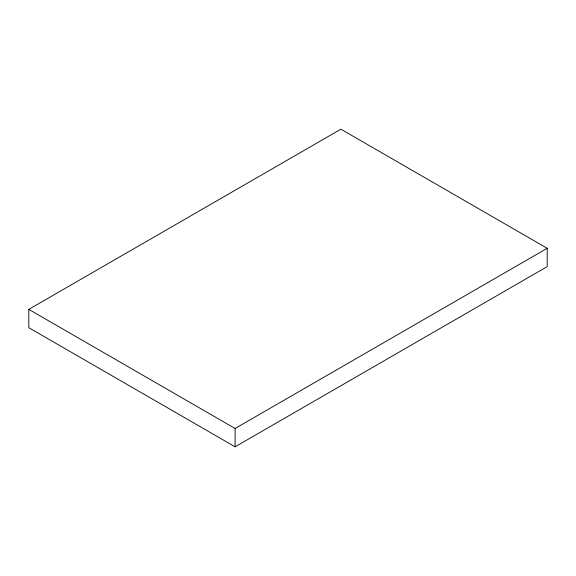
<?xml version="1.0" encoding="UTF-8"?>
<svg xmlns="http://www.w3.org/2000/svg" width="576" height="576" viewBox="0 0 576 576"><rect width="100%" height="100%" fill="white"/><g stroke="black" fill="none" stroke-linecap="round" stroke-linejoin="round"><path stroke-width="0.86" d="M28.8 309.377L340.898 129.19L547.2 248.299L547.2 266.623L235.102 446.81L28.8 327.701L28.8 309.377L235.102 428.486L547.2 248.299M235.102 428.486L235.102 446.81"/></g></svg>
